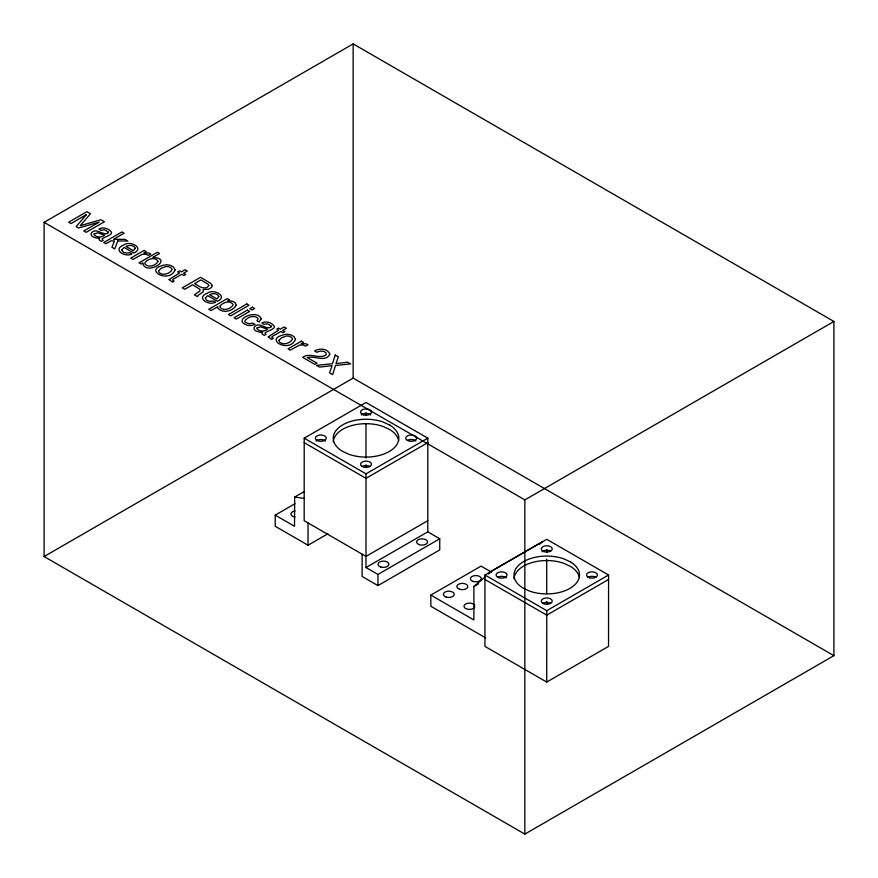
<?xml version="1.0" encoding="UTF-8"?>
<svg xmlns="http://www.w3.org/2000/svg" width="878" height="878" viewBox="0 0 878 878"><rect width="100%" height="100%" fill="white"/><g stroke="black" fill="none" stroke-linecap="round" stroke-linejoin="round"><path stroke-width="1.32" d="M303.997 491.702L294.668 497.08L294.514 526.273L275.209 515.123L275.209 526.273L308.035 545.238L327.856 533.791M485.655 637.889L430.846 606.248L430.846 595.097L473.89 619.945L473.89 586.493L485.293 576.714M488.398 574.058L492.547 570.502L542.758 541.506L539.652 544.173M44.098 222.332L353.154 43.9L833.902 321.458L833.902 655.668L524.846 834.1L44.098 556.542L44.098 222.332L524.846 499.889L833.902 321.458M44.098 556.542L353.154 378.111L833.902 655.668M427.784 520.698L365.983 556.389L304.172 520.698L304.216 438.166L366.016 402.486L427.816 438.166L427.784 531.848L365.983 567.539L377.946 574.442L439.746 538.763L439.746 549.913L377.946 585.593L362.12 576.451L362.12 554.15M275.209 515.123L295.03 503.687M365.983 567.539L366.016 473.846L427.816 438.166M427.816 442.622L365.983 478.323L304.172 442.644M430.846 595.097L481.067 566.101L491.537 572.149M484.963 575.002L546.774 539.322L608.575 575.002L608.531 646.384L546.731 682.074L484.93 646.384L484.963 575.002L546.774 610.682L608.575 575.002M473.89 586.493L478.554 583.793M546.731 615.16L608.575 579.458M294.668 497.08L304.172 498.397M304.216 438.166L366.016 473.846M427.784 531.848L439.746 538.763M484.93 579.48L546.774 615.138M546.731 549.628L546.731 552.361M546.731 559.187L546.731 593.319M546.731 601.507L546.731 604.24M546.774 610.682L546.731 682.074M524.846 499.889L524.846 834.1M377.946 574.442L377.946 585.593M365.983 412.792L365.983 415.535M365.983 423.745L365.983 457.987M365.983 464.835L365.983 467.568M353.154 43.9L353.154 378.111M308.035 522.937L308.035 545.238M295.041 517.054A5.466 3.15 0 0 1 290.991 514.014A5.466 3.15 0 0 1 295.041 510.963M362.153 466.481A5.466 3.15 0 0 0 371.295 465.077A5.466 3.15 0 0 0 364.6 461.213A5.466 3.15 0 0 0 362.153 466.481A5.466 3.15 0 0 1 369.879 466.481M407.348 440.394A5.466 3.15 0 0 0 416.49 438.978A5.466 3.15 0 0 0 409.796 435.115A5.466 3.15 0 0 0 407.348 440.394A5.466 3.15 0 0 1 415.942 441.041M316.091 441.041A5.466 3.15 0 0 1 325.551 441.041M333.256 442.018A32.771 18.921 0 0 1 383.313 426.543L389.931 429.682A32.771 18.921 0 0 1 398.634 440.756M361.286 414.954A5.466 3.15 0 0 1 370.746 414.954M474.757 607.06A5.466 3.15 0 0 1 466.339 608.827A5.466 3.15 0 0 1 466.339 603.658A5.466 3.15 0 0 1 474.757 605.425M542.911 603.318A5.466 3.15 0 0 1 550.638 603.318M497.716 577.23A5.466 3.15 0 0 1 506.31 577.889M514.014 578.854A32.771 18.921 0 0 1 564.06 563.391L570.678 566.519A32.771 18.921 0 0 1 579.392 577.592M542.044 551.79A5.466 3.15 0 0 1 550.638 551.143M588.106 577.23A5.466 3.15 0 0 1 595.822 577.23M261.183 318.824L259.109 321.985L256.936 320.722L258.077 319.021L257.759 318.132C254.016 314.719 247.64 317.002 244.995 320.689A3.885 2.239 0 0 0 245.522 322.478L249.341 323.806L252.809 323.104L254.982 324.366L252.03 325.31A6.464 3.731 0 0 1 247.903 325.376C230.552 320.349 257.177 308.244 261.183 318.824M169.136 279.566L172.373 282.112L174.14 281.092L172.582 280.082L173.043 279.27L181.746 274.254L183.875 275.483L185.697 274.419L183.568 273.19L187.288 271.05L185.028 269.744L181.307 271.884L179.507 270.841L177.674 271.906L179.474 272.948L169.136 279.566M268.273 336.801L271.522 339.358L273.288 338.337L271.73 337.328L272.191 336.515L280.894 331.489L283.012 332.718L284.845 331.664L282.716 330.435L286.437 328.284L284.176 326.978L280.455 329.129L278.644 328.087L276.822 329.14L278.622 330.183L268.273 336.801M121.833 249.824C122.24 253.171 127.134 253.533 129.746 252.677L131.941 253.951C125.159 257.858 111.78 249.528 123.831 244.929C129.626 240.166 145.089 247.892 133.895 253.04L124.138 247.398L121.833 249.824M205.408 298.081C205.803 301.417 210.698 301.78 213.31 300.924L215.516 302.197C208.723 306.104 195.344 297.774 207.395 293.175C213.189 288.412 228.653 296.138 217.47 301.286L207.702 295.645L205.408 298.081M108.367 232.187L108.301 232.922C103.384 236.489 96.997 227.402 91.751 232.472C88.579 236.665 96.756 238.618 99.752 238.147L98.907 239.09L99.774 240.528L101.541 241.296L103.187 240.331C98.369 238.081 111.221 236.347 111.539 232.857L111.418 232.198C108.795 228.434 103.055 226.645 98.94 229.026L101.025 230.234L104.811 229.806L108.367 232.187M271.258 326.221L271.192 326.967C266.275 330.534 259.888 321.436 254.642 326.517C251.459 330.71 259.647 332.663 262.643 332.191L261.798 333.124L262.665 334.573L264.432 335.33L266.078 334.375C261.26 332.125 274.112 330.391 274.43 326.901L274.309 326.243C271.686 322.478 265.946 320.689 261.831 323.071L263.916 324.278L267.702 323.85L271.258 326.221M158.545 270.83L158.468 271.5C161.289 276.526 169.959 274.002 172.099 269.579L171.386 268.108L169.377 266.923A4.313 2.491 0 0 0 165.876 266.605L161.168 268.24L158.545 270.83M278.952 340.346L278.864 341.004C281.684 346.042 290.355 343.517 292.495 339.084L291.792 337.613L289.773 336.439A4.313 2.491 0 0 0 286.272 336.109L281.564 337.756L278.952 340.346M212.289 285.58L211.411 287.567L208.459 289.257L203.18 289.531L203.136 291.902L198.208 295.26L197.473 296.61L194.433 294.854L199.767 291.09L200.129 289.477L192.611 284.746L184.764 289.268L182.295 287.841L200.568 277.294L210.786 283.364L212.289 285.58M157.952 261.205C156.229 265.661 148.108 268.262 144.914 263.828L144.87 263.016C147.098 258.856 155.263 256.464 157.952 261.205M142.785 263.071C145.232 276.592 174.909 258.725 152.904 257.353L159.533 253.522L157.36 252.271L139.009 262.862L141.084 264.048L142.785 263.071M175.084 269.831C168.927 284.768 141.138 268.635 165.876 264.838A7.781 4.489 0 0 1 170.958 265.617L173.581 267.099L175.084 269.831M295.48 339.347C289.334 354.284 261.534 338.14 286.272 334.342A7.781 4.489 0 0 1 291.353 335.122L293.976 336.614L295.48 339.347M94.187 233.888L94.056 234.569C96.339 237.861 101.727 237.609 104.658 235.194L97.776 232.802L94.187 233.888M257.078 327.933L256.947 328.613C259.229 331.906 264.618 331.654 267.549 329.239L260.667 326.846L257.078 327.933M135.245 248.254L133.379 250.68L125.971 246.411C128.781 244.962 133.917 244.732 135.245 248.254M218.809 296.501L216.943 298.926L209.546 294.657C212.344 293.208 217.481 292.978 218.809 296.501M208.81 285.438C205.792 291.079 198.088 285.965 194.675 283.55L200.919 279.95L208.009 284.154L208.81 285.438M329.788 354.262C325.551 362.768 314.236 355.25 307.267 357.555L317.002 363.174L314.884 364.392L302.647 357.335C309.89 352.012 319.131 359.618 326.1 354.888L326.067 352.846L323.73 351.354L319.976 351.068L316.859 352.265L314.587 350.948C319.142 347.973 327.977 348.434 329.788 354.262M236.16 305.193C233.296 311.306 222.408 313.775 217.876 308.145L217.832 306.631L211.027 310.571L208.777 309.275L227.358 298.542L229.542 299.804L227.775 300.825C230.881 300.539 235.897 301.341 236.16 305.193M335.242 355.041L332.466 363.722L316.552 365.358L319.537 367.081L332.114 365.665L329.524 372.854L332.597 374.621L335.539 365.5L350.585 363.898L347.633 362.197L336.011 363.558L338.337 356.83L335.242 355.041M117.74 240.945L114.788 248.869L111.923 247.223L114.491 240.934L110.891 240.846L105.887 243.733L103.736 242.493L122.02 231.935L124.171 233.186L113.558 239.31L124.961 239.354L127.826 241.011L117.74 240.945M220.279 305.654L219.961 307.256C223.231 311.471 230.607 309.067 232.999 305.061L232.977 304.249C229.893 300.024 223.275 302.471 220.279 305.654M86.34 214.649L76.177 226.579L78.625 227.995L99.258 222.101L83.794 230.98L86.143 232.33L104.427 221.783L100.915 219.752L80.249 225.668L90.445 213.716L86.9 211.664L68.627 222.222L70.986 223.583L86.34 214.649M144.091 250.406L130.767 258.099L133.006 259.383L142.236 254.324L146.011 254.203L148.448 255.366L150.807 254.005L148.656 252.974L143.915 252.963L146.22 251.624L144.091 250.406M246.784 303.975L228.499 314.522L230.749 315.817L249.023 305.259L246.784 303.975M247.366 310.099L234.108 317.759L236.38 319.076L249.648 311.416L247.366 310.099M252.381 307.201L249.846 308.672L252.118 309.978L254.664 308.518L252.381 307.201M301.319 341.18L287.995 348.873L290.234 350.157L299.464 345.098L303.239 344.977L305.676 346.151L308.035 344.78L305.884 343.748L301.143 343.737L303.448 342.409L301.319 341.18M389.931 425.215L383.313 422.088A32.771 18.921 0 0 0 340.675 426.17A32.771 18.921 0 0 0 342.113 451.105L348.731 454.233A32.771 18.921 0 0 0 391.368 450.162A32.771 18.921 0 0 0 389.931 425.215M570.678 562.052L564.06 558.924A32.771 18.921 0 0 0 521.422 563.007A32.771 18.921 0 0 0 522.86 587.942L529.478 591.07A32.771 18.921 0 0 0 572.116 586.998A32.771 18.921 0 0 0 570.678 562.052M380.745 566.979A5.466 3.15 0 0 0 388.932 564.258A5.466 3.15 0 0 0 380.745 561.525A5.466 3.15 0 0 0 380.745 566.979M419.366 544.689A5.466 3.15 0 0 0 427.564 541.956A5.466 3.15 0 0 0 419.366 539.224A5.466 3.15 0 0 0 419.366 544.689M316.958 440.394A5.466 3.15 0 0 0 326.1 438.978A5.466 3.15 0 0 0 319.405 435.115A5.466 3.15 0 0 0 316.958 440.394M363.283 414.8A5.466 3.15 0 0 0 371.482 412.067A5.466 3.15 0 0 0 363.283 409.335A5.466 3.15 0 0 0 363.283 414.8M473.121 581.434A5.466 3.15 0 0 0 481.32 578.712A5.466 3.15 0 0 0 473.121 575.979A5.466 3.15 0 0 0 473.121 581.434M446.09 597.051A5.466 3.15 0 0 0 454.277 594.318A5.466 3.15 0 0 0 446.09 591.585A5.466 3.15 0 0 0 446.09 597.051M459.6 589.248A5.466 3.15 0 0 0 467.798 586.515A5.466 3.15 0 0 0 459.6 583.782A5.466 3.15 0 0 0 459.6 589.248M544.042 603.823A5.466 3.15 0 0 0 552.229 601.09A5.466 3.15 0 0 0 544.042 598.357A5.466 3.15 0 0 0 544.042 603.823M498.847 577.735A5.466 3.15 0 0 0 507.045 575.002A5.466 3.15 0 0 0 498.847 572.269A5.466 3.15 0 0 0 498.847 577.735M544.042 551.636A5.466 3.15 0 0 0 552.229 548.904A5.466 3.15 0 0 0 544.042 546.171A5.466 3.15 0 0 0 544.042 551.636M589.237 577.735A5.466 3.15 0 0 0 597.424 575.002A5.466 3.15 0 0 0 589.237 572.269A5.466 3.15 0 0 0 589.237 577.735"/></g></svg>
